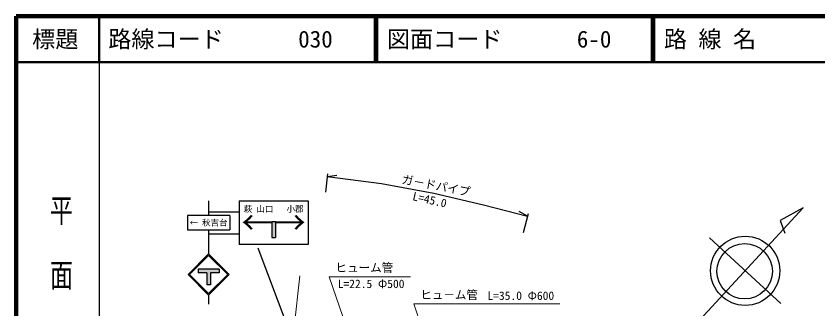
# Model space of a CAD drawing. Units: millimetres, scale not verified. Extents: x 40000 to 680000, y 20000 to 380000.
# Drawn here: x 40000 to 213769, y 316538 to 380000 of the extents above; entities that cross this region are included whole.
import ezdxf
from ezdxf.enums import TextEntityAlignment as Align

# ---------------------------------------------------------------- set-up
doc = ezdxf.new("R2010")
doc.units = ezdxf.units.MM
doc.header["$LTSCALE"] = 1000
doc.linetypes.add('CHAIN', pattern=[18.5, 12, -1.5, 3.5, -1.5])
for name, color, linetype, lineweight in [('M-BGD', 7, 'Continuous', 25), ('M-BMK', 2, 'CHAIN', 13), ('M-STR-HTXT', 7, 'Continuous', 13), ('M-STR-STRC', 7, 'Continuous', 25), ('M-TTL', 2, 'Continuous', 140), ('M-TTL-BAND', 7, 'Continuous', 25), ('M-TTL-LINE', 7, 'Continuous', 50)]:
    doc.layers.add(name, color=color, linetype=linetype, lineweight=lineweight)
doc.layers.add('M-TTL-TXT', color=7, linetype='Continuous')
doc.styles.add('@ＭＳ ゴシック', font='')
doc.styles.add('ＭＳ ゴシック', font='')
doc.styles.get('@ＭＳ ゴシック').set_extended_font_data('@MS Gothic')
doc.styles.get('ＭＳ ゴシック').set_extended_font_data('MS Gothic')

msp = doc.modelspace()

# ---------------------------------------------------------------- hatches: boundary and pattern name
at = {"layer": 'M-STR-STRC'}
for points in [[(95416, 335465), (96216, 335465), (96216, 332051), (95416, 332051)], [(79485, 325138), (83982, 325138), (83982, 324388), (82108, 324388), (82108, 321765), (81358, 321765), (81358, 324388), (79485, 324388)]]:
    msp.add_hatch(color=256, dxfattribs=at).paths.add_polyline_path(points)

# ---------------------------------------------------------------- linework, layer by layer
at = {"layer": 'M-BGD'}
for p, q in [((188141, 314179), (210532, 338461)), ((210532, 338461), (205562, 335736)), ((205562, 335736), (206622, 332928)), ((190251, 331957), (205690, 317721))]:
    msp.add_line(p, q, dxfattribs=at)
for centre, radius in [((198002, 324810), 7500), ((197888, 324700), 6000)]:
    msp.add_circle(centre, radius, dxfattribs=at)
at = {"layer": 'M-BMK'}
msp.add_line((101482, 323720), (92637, 241571), dxfattribs=at)
at = {"layer": 'M-STR-HTXT'}
for p, q in [((117537, 295454), (107842, 323515)), ((107842, 323515), (125473, 323515)), ((134482, 292338), (126223, 317628)), ((126223, 317628), (157825, 317628))]:
    msp.add_line(p, q, dxfattribs=at)
at = {"layer": 'M-STR-STRC'}
for p, q in [((107517, 345807), (107051, 341856)), ((107454, 345270), (109507, 345544)), ((81733, 339968), (81733, 336752)), ((88316, 339968), (103316, 339968)), ((88316, 339968), (88316, 330468)), ((103316, 339968), (103316, 330468)), ((81733, 337593), (88316, 337593)), ((150802, 336632), (149002, 337658)), ((150939, 337173), (149892, 333044)), ((86316, 336752), (77151, 336752)), ((77151, 336752), (77151, 333684)), ((86316, 336752), (86316, 333684)), ((95416, 335465), (95416, 332051)), ((95416, 335465), (96216, 335465)), ((96216, 335465), (96216, 332051)), ((77151, 333684), (86316, 333684)), ((81733, 333684), (81733, 328468)), ((81733, 332843), (88316, 332843)), ((95416, 332051), (96216, 332051)), ((103316, 330468), (88316, 330468)), ((81733, 328468), (77278, 324013)), ((86188, 324013), (81733, 328468)), ((105142, 296243), (92437, 329704)), ((81733, 328150), (77596, 324013)), ((85870, 324013), (81733, 328150)), ((83982, 325138), (79485, 325138)), ((79485, 325138), (79485, 324388)), ((83982, 325138), (83982, 324388)), ((77278, 324013), (81733, 319559)), ((77596, 324013), (81733, 319877)), ((81358, 324388), (79485, 324388)), ((81358, 324388), (81358, 321765)), ((81733, 319559), (86188, 324013)), ((81733, 319877), (85870, 324013)), ((83982, 324388), (82108, 324388)), ((82108, 324388), (82108, 321765)), ((82108, 321765), (81358, 321765)), ((81733, 319559), (81733, 317559))]:
    msp.add_line(p, q, dxfattribs=at)
msp.add_lwpolyline([(107454, 345270), (119156, 343733), (130537, 341616), (141322, 339102), (150802, 336632)], dxfattribs=at)
at = {"layer": 'M-TTL'}
for p, q in [((40000, 380000), (40000, 20000)), ((680000, 380000), (40000, 380000))]:
    msp.add_line(p, q, dxfattribs=at)
at = {"layer": 'M-TTL-BAND'}
msp.add_line((58000, 370000), (58000, 20000), dxfattribs=at)
at = {"layer": 'M-TTL-LINE'}
for p, q in [((58000, 380000), (58000, 370000)), ((117750, 380000), (117750, 370000)), ((118250, 380000), (118250, 370000)), ((177750, 380000), (177750, 370000)), ((178250, 380000), (178250, 370000)), ((40000, 370000), (680000, 370000))]:
    msp.add_line(p, q, dxfattribs=at)

# ---------------------------------------------------------------- texts
at = {"layer": 'M-STR-HTXT', "style": 'ＭＳ ゴシック'}
for s, p in [('ヒューム管', (109217, 324015)), ('L=22.5 Φ500', (109704, 320515)), ('ヒュ－ム管', (127598, 318128)), ('L=35.0 Φ600', (142140, 317941))]:
    msp.add_text(s, height=1833, dxfattribs=at).set_placement(p, align=Align.BOTTOM_LEFT)
at = {"layer": 'M-STR-STRC', "style": 'ＭＳ ゴシック'}
msp.add_text('ガ－ドパイプ', height=1833, rotation=349.191, dxfattribs=at).set_placement((130740, 341822), align=Align.BOTTOM_CENTER)
at = {"layer": 'M-STR-STRC', "style": '@ＭＳ ゴシック'}
msp.add_text('L=45.0', height=1833, rotation=347.255, dxfattribs=at).set_placement((129842, 341092), align=Align.TOP_CENTER)
at = {"layer": 'M-STR-STRC', "style": 'ＭＳ ゴシック'}
for s, p in [('萩 山口', (92573, 338175)), ('小郡', (100459, 338175)), ('← 秋吉台', (81733, 335218))]:
    msp.add_text(s, height=1320, dxfattribs=at).set_placement(p, align=Align.MIDDLE_CENTER)
msp.add_text('←', height=5132, dxfattribs=at).set_placement((95816, 335218), align=Align.MIDDLE_RIGHT)
msp.add_text('→', height=5132, dxfattribs=at).set_placement((95816, 335218), align=Align.MIDDLE_LEFT)
at = {"layer": 'M-TTL-BAND', "style": '@ＭＳ ゴシック', "width": 1.4}
msp.add_text('平  面  図', height=3666, rotation=270, dxfattribs=at).set_placement((49777, 306475), align=Align.MIDDLE_RIGHT)
at = {"layer": 'M-TTL-TXT', "style": 'ＭＳ ゴシック'}
msp.add_text('標題', height=3666, dxfattribs=at).set_placement((48500, 375000), align=Align.MIDDLE_CENTER)
for s, p in [('路線コード', (60000, 375000)), ('図面コード', (120380, 375000)), ('路 線 名', (180380, 375000)), ('030', (101142, 375000)), ('6-0', (161521, 375000))]:
    msp.add_text(s, height=3666, dxfattribs=at).set_placement(p, align=Align.MIDDLE_LEFT)

doc.saveas('drawing.dxf')
